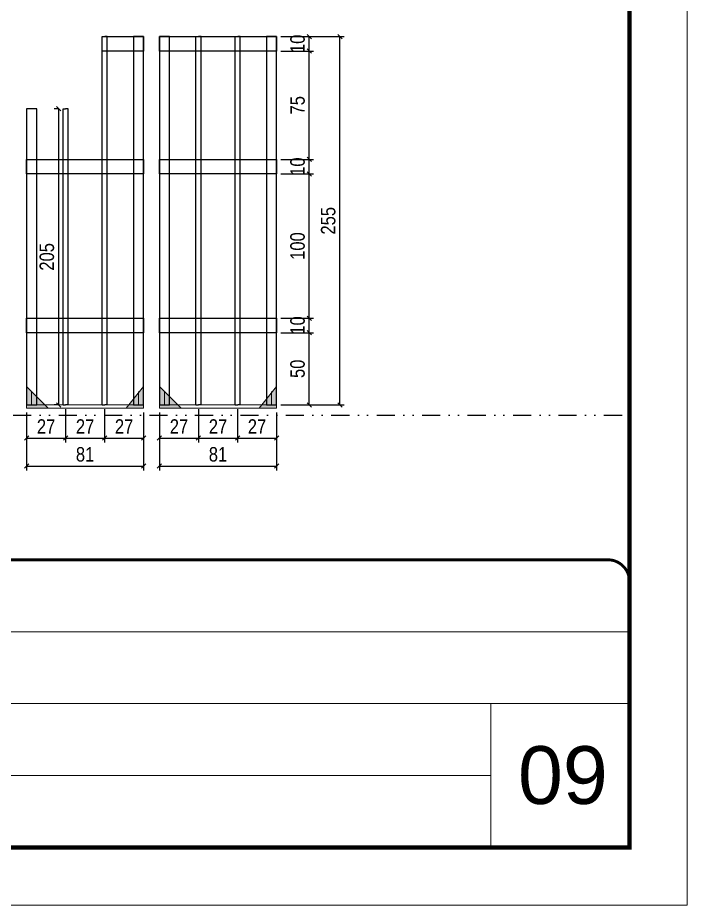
# Model space of a CAD drawing. Extents: x 14400 to 20667, y -21631 to 6985.
# Drawn here: x 15435 to 15898, y 3638 to 4252 of the extents above; entities that cross this region are included whole.
import ezdxf

# ---------------------------------------------------------------- set-up
doc = ezdxf.new("R2010")
doc.units = 0
for name, pattern in [('CONTINUO', [0]), ('DASHED', [0.75, 0.5, -0.25]), ('DIVIDE2', [0.625, 0.25, -0.125, 0, -0.125, 0, -0.125]), ('HIDDEN', [0.375, 0.25, -0.125])]:
    doc.linetypes.add(name, pattern=pattern)
for name, color, linetype, lineweight in [('CARIMBO', 255, 'Continuous', 9), ('Folhas', 255, 'Continuous', 9), ('Madeira', 126, 'Continuous', 18), ('Sarr 2.2x7', 40, 'Continuous', 9), ('SARRAFO DE PRESSAO', 251, 'DASHED', 9)]:
    doc.layers.add(name, color=color, linetype=linetype, lineweight=lineweight)
for name, color, linetype in [('COTA', 241, 'Continuous'), ('Nível', 160, 'Continuous'), ('SARR_2.2x10', 60, 'Continuous'), ('SARR_3.5x7', 81, 'Continuous'), ('SARR_7x7', 40, 'Continuous')]:
    doc.layers.add(name, color=color, linetype=linetype)
doc.styles.add('ARIAL', font='arial.ttf')
doc.styles.add('COTA TECNICA', font='techl___.ttf', dxfattribs={"height": 10})
doc.dimstyles.new('PAINEL', dxfattribs={"dimtxt": 10, "dimasz": 3, "dimexe": 3, "dimexo": 3, "dimgap": 3, "dimtad": 1, "dimdec": 1, "dimzin": 12, "dimdsep": 46, "dimtxsty": 'COTA TECNICA', "dimblk1": 'OBLIQUE', "dimblk2": 'OBLIQUE', "dimsah": 1, "dimcen": 0.9, "dimclrd": 4, "dimclre": 4, "dimclrt": 240, "dimadec": 1, "dimazin": 3, "dimtfac": 1, "dimtdec": 1, "dimtmove": 0, "dimatfit": 3, "dimfxl": 1, "dimtolj": 1, "dimtzin": 12, "dimarcsym": 0})

# ---------------------------------------------------------------- blocks, each defined once
blk = doc.blocks.new('9999999999')
at = {"color": 30, "linetype": 'CONTINUO'}
for p, q in [((98564.56, 34379.64), (99583.98, 34379.64)), ((98564.56, 34329.83), (99487.98, 34329.83)), ((99583.98, 34329.83), (99487.98, 34329.83)), ((99487.98, 34329.83), (99487.98, 34230.21)), ((98564.56, 34280.02), (99487.98, 34280.02))]:
    blk.add_line(p, q, dxfattribs=at)
at = {"color": 30, "linetype": 'CONTINUO', "const_width": 2}
blk.add_lwpolyline([(99583.98, 34230.21), (99583.98, 34414.45, 0.414214), (99568.98, 34429.45), (98228.98, 34429.45, 0.414214), (98213.98, 34414.45), (98213.98, 34245.21, 0.414214), (98228.98, 34230.21), (99583.98, 34230.21)], format="xyb", dxfattribs=at)
at = {"layer": 'Folhas'}
blk.add_lwpolyline([(98138.98, 34190.21), (99623.98, 34190.21), (99623.98, 35240.21), (98138.98, 35240.21)], close=True, dxfattribs=at)
at = {"layer": 'Folhas', "color": 30, "const_width": 3}
blk.add_lwpolyline([(98213.98, 34230.21), (99583.98, 34230.21), (99583.98, 35200.21), (98213.98, 35200.21)], close=True, dxfattribs=at)
blk = doc.blocks.new('_Oblique')
at = {"color": 0, "linetype": 'ByBlock', "lineweight": -2}
blk.add_line((-0.5, -0.5), (0.5, 0.5), dxfattribs=at)
blk = doc.blocks.new('*D766')
at = {"layer": 'COTA', "color": 4, "lineweight": -2, "transparency": 16777216}
for p, q in [((15533.19, 3978.86), (15533.19, 3958.04)), ((15560.19, 3981.06), (15560.19, 3958.04)), ((15533.19, 3961.04), (15560.19, 3961.04))]:
    blk.add_line(p, q, dxfattribs=at)
at = {"layer": 'Defpoints', "color": 0, "transparency": 16777216}
for p in [(15560.19, 3984.06), (15533.19, 3981.86), (15560.19, 3961.04)]:
    blk.add_point(p, dxfattribs=at)
at = {"layer": 'COTA', "color": 4, "lineweight": -2, "transparency": 16777216, "xscale": 3, "yscale": 3, "zscale": 3, "rotation": 180}
blk.add_blockref('_Oblique', (15533.19, 3961.04), dxfattribs=at)
at = {"layer": 'COTA', "color": 4, "lineweight": -2, "transparency": 16777216, "xscale": 3, "yscale": 3, "zscale": 3}
blk.add_blockref('_Oblique', (15560.19, 3961.04), dxfattribs=at)
at = {"layer": 'COTA', "color": 240, "transparency": 16777216, "insert": (15546.69, 3969.11), "char_height": 10, "attachment_point": 5, "style": 'COTA TECNICA'}
blk.add_mtext('\\A1;27', dxfattribs=at)
blk = doc.blocks.new('*D767')
at = {"layer": 'COTA', "color": 4, "lineweight": -2, "transparency": 16777216}
for p, q in [((15560.19, 3981.06), (15560.19, 3958.04)), ((15587.19, 3981.06), (15587.19, 3958.04)), ((15560.19, 3961.04), (15587.19, 3961.04))]:
    blk.add_line(p, q, dxfattribs=at)
at = {"layer": 'Defpoints', "color": 0, "transparency": 16777216}
for p in [(15560.19, 3984.06), (15587.19, 3984.06), (15587.19, 3961.04)]:
    blk.add_point(p, dxfattribs=at)
at = {"layer": 'COTA', "color": 4, "lineweight": -2, "transparency": 16777216, "xscale": 3, "yscale": 3, "zscale": 3, "rotation": 180}
blk.add_blockref('_Oblique', (15560.19, 3961.04), dxfattribs=at)
at = {"layer": 'COTA', "color": 4, "lineweight": -2, "transparency": 16777216, "xscale": 3, "yscale": 3, "zscale": 3}
blk.add_blockref('_Oblique', (15587.19, 3961.04), dxfattribs=at)
at = {"layer": 'COTA', "color": 240, "transparency": 16777216, "insert": (15573.69, 3969.11), "char_height": 10, "attachment_point": 5, "style": 'COTA TECNICA'}
blk.add_mtext('\\A1;27', dxfattribs=at)
blk = doc.blocks.new('*D768')
at = {"layer": 'COTA', "color": 4, "lineweight": -2, "transparency": 16777216}
for p, q in [((15587.19, 3981.06), (15587.19, 3958.04)), ((15614.19, 3978.86), (15614.19, 3958.04)), ((15587.19, 3961.04), (15614.19, 3961.04))]:
    blk.add_line(p, q, dxfattribs=at)
at = {"layer": 'Defpoints', "color": 0, "transparency": 16777216}
for p in [(15587.19, 3984.06), (15614.19, 3981.86), (15614.19, 3961.04)]:
    blk.add_point(p, dxfattribs=at)
at = {"layer": 'COTA', "color": 4, "lineweight": -2, "transparency": 16777216, "xscale": 3, "yscale": 3, "zscale": 3, "rotation": 180}
blk.add_blockref('_Oblique', (15587.19, 3961.04), dxfattribs=at)
at = {"layer": 'COTA', "color": 4, "lineweight": -2, "transparency": 16777216, "xscale": 3, "yscale": 3, "zscale": 3}
blk.add_blockref('_Oblique', (15614.19, 3961.04), dxfattribs=at)
at = {"layer": 'COTA', "color": 240, "transparency": 16777216, "insert": (15600.69, 3969.11), "char_height": 10, "attachment_point": 5, "style": 'COTA TECNICA'}
blk.add_mtext('\\A1;27', dxfattribs=at)
blk = doc.blocks.new('*D769')
at = {"layer": 'COTA', "color": 4, "lineweight": -2, "transparency": 16777216}
for p, q in [((15533.19, 3978.86), (15533.19, 3938.68)), ((15614.19, 3978.86), (15614.19, 3938.68)), ((15533.19, 3941.68), (15614.19, 3941.68))]:
    blk.add_line(p, q, dxfattribs=at)
at = {"layer": 'Defpoints', "color": 0, "transparency": 16777216}
for p in [(15533.19, 3981.86), (15614.19, 3981.86), (15614.19, 3941.68)]:
    blk.add_point(p, dxfattribs=at)
at = {"layer": 'COTA', "color": 4, "lineweight": -2, "transparency": 16777216, "xscale": 3, "yscale": 3, "zscale": 3, "rotation": 180}
blk.add_blockref('_Oblique', (15533.19, 3941.68), dxfattribs=at)
at = {"layer": 'COTA', "color": 4, "lineweight": -2, "transparency": 16777216, "xscale": 3, "yscale": 3, "zscale": 3}
blk.add_blockref('_Oblique', (15614.19, 3941.68), dxfattribs=at)
at = {"layer": 'COTA', "color": 240, "transparency": 16777216, "insert": (15573.69, 3949.78), "char_height": 10, "attachment_point": 5, "style": 'COTA TECNICA'}
blk.add_mtext('\\A1;81', dxfattribs=at)
blk = doc.blocks.new('*D770')
at = {"layer": 'COTA', "color": 4, "lineweight": -2, "transparency": 16777216}
for p, q in [((15617.19, 4034.06), (15639.88, 4034.06)), ((15636.88, 3984.06), (15636.88, 4034.06)), ((15617.19, 3984.06), (15639.88, 3984.06))]:
    blk.add_line(p, q, dxfattribs=at)
at = {"layer": 'Defpoints', "color": 0, "transparency": 16777216}
for p in [(15614.19, 4034.06), (15636.88, 4034.06), (15614.19, 3984.06)]:
    blk.add_point(p, dxfattribs=at)
at = {"layer": 'COTA', "color": 4, "lineweight": -2, "transparency": 16777216, "xscale": 3, "yscale": 3, "zscale": 3}
for p, rotation in [((15636.88, 4034.06), 90), ((15636.88, 3984.06), 270)]:
    blk.add_blockref('_Oblique', p, dxfattribs=dict(at, rotation=rotation))
at = {"layer": 'COTA', "color": 240, "transparency": 16777216, "insert": (15628.78, 4009.06), "char_height": 10, "attachment_point": 5, "rotation": 90, "style": 'COTA TECNICA'}
blk.add_mtext('\\A1;50', dxfattribs=at)
blk = doc.blocks.new('*D771')
at = {"layer": 'COTA', "color": 4, "lineweight": -2, "transparency": 16777216}
for p, q in [((15617.19, 4044.06), (15639.88, 4044.06)), ((15636.88, 4034.06), (15636.88, 4044.06)), ((15617.19, 4034.06), (15639.88, 4034.06))]:
    blk.add_line(p, q, dxfattribs=at)
at = {"layer": 'Defpoints', "color": 0, "transparency": 16777216}
for p in [(15614.19, 4044.06), (15636.88, 4044.06), (15614.19, 4034.06)]:
    blk.add_point(p, dxfattribs=at)
at = {"layer": 'COTA', "color": 4, "lineweight": -2, "transparency": 16777216, "xscale": 3, "yscale": 3, "zscale": 3}
for p, rotation in [((15636.88, 4044.06), 90), ((15636.88, 4034.06), 270)]:
    blk.add_blockref('_Oblique', p, dxfattribs=dict(at, rotation=rotation))
at = {"layer": 'COTA', "color": 240, "transparency": 16777216, "insert": (15628.78, 4039.06), "char_height": 10, "attachment_point": 5, "rotation": 90, "style": 'COTA TECNICA'}
blk.add_mtext('\\A1;10', dxfattribs=at)
blk = doc.blocks.new('*D772')
at = {"layer": 'COTA', "color": 4, "lineweight": -2, "transparency": 16777216}
for p, q in [((15617.19, 4144.06), (15639.88, 4144.06)), ((15636.88, 4044.06), (15636.88, 4144.06)), ((15617.19, 4044.06), (15639.88, 4044.06))]:
    blk.add_line(p, q, dxfattribs=at)
at = {"layer": 'Defpoints', "color": 0, "transparency": 16777216}
for p in [(15614.19, 4144.06), (15636.88, 4144.06), (15614.19, 4044.06)]:
    blk.add_point(p, dxfattribs=at)
at = {"layer": 'COTA', "color": 4, "lineweight": -2, "transparency": 16777216, "xscale": 3, "yscale": 3, "zscale": 3}
for p, rotation in [((15636.88, 4144.06), 90), ((15636.88, 4044.06), 270)]:
    blk.add_blockref('_Oblique', p, dxfattribs=dict(at, rotation=rotation))
at = {"layer": 'COTA', "color": 240, "transparency": 16777216, "insert": (15628.78, 4094.06), "char_height": 10, "attachment_point": 5, "rotation": 90, "style": 'COTA TECNICA'}
blk.add_mtext('\\A1;100', dxfattribs=at)
blk = doc.blocks.new('*D773')
at = {"layer": 'COTA', "color": 4, "lineweight": -2, "transparency": 16777216}
for p, q in [((15617.19, 4154.06), (15639.88, 4154.06)), ((15636.88, 4144.06), (15636.88, 4154.06)), ((15617.19, 4144.06), (15639.88, 4144.06))]:
    blk.add_line(p, q, dxfattribs=at)
at = {"layer": 'Defpoints', "color": 0, "transparency": 16777216}
for p in [(15614.19, 4154.06), (15636.88, 4154.06), (15614.19, 4144.06)]:
    blk.add_point(p, dxfattribs=at)
at = {"layer": 'COTA', "color": 4, "lineweight": -2, "transparency": 16777216, "xscale": 3, "yscale": 3, "zscale": 3}
for p, rotation in [((15636.88, 4154.06), 90), ((15636.88, 4144.06), 270)]:
    blk.add_blockref('_Oblique', p, dxfattribs=dict(at, rotation=rotation))
at = {"layer": 'COTA', "color": 240, "transparency": 16777216, "insert": (15628.78, 4149.06), "char_height": 10, "attachment_point": 5, "rotation": 90, "style": 'COTA TECNICA'}
blk.add_mtext('\\A1;10', dxfattribs=at)
blk = doc.blocks.new('*D774')
at = {"layer": 'COTA', "color": 4, "lineweight": -2, "transparency": 16777216}
for p, q in [((15441.19, 3978.86), (15441.19, 3958.04)), ((15468.19, 3981.06), (15468.19, 3958.04)), ((15441.19, 3961.04), (15468.19, 3961.04))]:
    blk.add_line(p, q, dxfattribs=at)
at = {"layer": 'Defpoints', "color": 0, "transparency": 16777216}
for p in [(15468.19, 3984.06), (15441.19, 3981.86), (15468.19, 3961.04)]:
    blk.add_point(p, dxfattribs=at)
at = {"layer": 'COTA', "color": 4, "lineweight": -2, "transparency": 16777216, "xscale": 3, "yscale": 3, "zscale": 3, "rotation": 180}
blk.add_blockref('_Oblique', (15441.19, 3961.04), dxfattribs=at)
at = {"layer": 'COTA', "color": 4, "lineweight": -2, "transparency": 16777216, "xscale": 3, "yscale": 3, "zscale": 3}
blk.add_blockref('_Oblique', (15468.19, 3961.04), dxfattribs=at)
at = {"layer": 'COTA', "color": 240, "transparency": 16777216, "insert": (15454.69, 3969.11), "char_height": 10, "attachment_point": 5, "style": 'COTA TECNICA'}
blk.add_mtext('\\A1;27', dxfattribs=at)
blk = doc.blocks.new('*D775')
at = {"layer": 'COTA', "color": 4, "lineweight": -2, "transparency": 16777216}
for p, q in [((15468.19, 3981.06), (15468.19, 3958.04)), ((15495.19, 3981.06), (15495.19, 3958.04)), ((15468.19, 3961.04), (15495.19, 3961.04))]:
    blk.add_line(p, q, dxfattribs=at)
at = {"layer": 'Defpoints', "color": 0, "transparency": 16777216}
for p in [(15468.19, 3984.06), (15495.19, 3984.06), (15495.19, 3961.04)]:
    blk.add_point(p, dxfattribs=at)
at = {"layer": 'COTA', "color": 4, "lineweight": -2, "transparency": 16777216, "xscale": 3, "yscale": 3, "zscale": 3, "rotation": 180}
blk.add_blockref('_Oblique', (15468.19, 3961.04), dxfattribs=at)
at = {"layer": 'COTA', "color": 4, "lineweight": -2, "transparency": 16777216, "xscale": 3, "yscale": 3, "zscale": 3}
blk.add_blockref('_Oblique', (15495.19, 3961.04), dxfattribs=at)
at = {"layer": 'COTA', "color": 240, "transparency": 16777216, "insert": (15481.69, 3969.11), "char_height": 10, "attachment_point": 5, "style": 'COTA TECNICA'}
blk.add_mtext('\\A1;27', dxfattribs=at)
blk = doc.blocks.new('*D776')
at = {"layer": 'COTA', "color": 4, "lineweight": -2, "transparency": 16777216}
for p, q in [((15495.19, 3981.06), (15495.19, 3958.04)), ((15522.19, 3978.86), (15522.19, 3958.04)), ((15495.19, 3961.04), (15522.19, 3961.04))]:
    blk.add_line(p, q, dxfattribs=at)
at = {"layer": 'Defpoints', "color": 0, "transparency": 16777216}
for p in [(15495.19, 3984.06), (15522.19, 3981.86), (15522.19, 3961.04)]:
    blk.add_point(p, dxfattribs=at)
at = {"layer": 'COTA', "color": 4, "lineweight": -2, "transparency": 16777216, "xscale": 3, "yscale": 3, "zscale": 3, "rotation": 180}
blk.add_blockref('_Oblique', (15495.19, 3961.04), dxfattribs=at)
at = {"layer": 'COTA', "color": 4, "lineweight": -2, "transparency": 16777216, "xscale": 3, "yscale": 3, "zscale": 3}
blk.add_blockref('_Oblique', (15522.19, 3961.04), dxfattribs=at)
at = {"layer": 'COTA', "color": 240, "transparency": 16777216, "insert": (15508.69, 3969.11), "char_height": 10, "attachment_point": 5, "style": 'COTA TECNICA'}
blk.add_mtext('\\A1;27', dxfattribs=at)
blk = doc.blocks.new('*D777')
at = {"layer": 'COTA', "color": 4, "lineweight": -2, "transparency": 16777216}
for p, q in [((15441.19, 3978.86), (15441.19, 3938.68)), ((15522.19, 3978.86), (15522.19, 3938.68)), ((15441.19, 3941.68), (15522.19, 3941.68))]:
    blk.add_line(p, q, dxfattribs=at)
at = {"layer": 'Defpoints', "color": 0, "transparency": 16777216}
for p in [(15441.19, 3981.86), (15522.19, 3981.86), (15522.19, 3941.68)]:
    blk.add_point(p, dxfattribs=at)
at = {"layer": 'COTA', "color": 4, "lineweight": -2, "transparency": 16777216, "xscale": 3, "yscale": 3, "zscale": 3, "rotation": 180}
blk.add_blockref('_Oblique', (15441.19, 3941.68), dxfattribs=at)
at = {"layer": 'COTA', "color": 4, "lineweight": -2, "transparency": 16777216, "xscale": 3, "yscale": 3, "zscale": 3}
blk.add_blockref('_Oblique', (15522.19, 3941.68), dxfattribs=at)
at = {"layer": 'COTA', "color": 240, "transparency": 16777216, "insert": (15481.69, 3949.78), "char_height": 10, "attachment_point": 5, "style": 'COTA TECNICA'}
blk.add_mtext('\\A1;81', dxfattribs=at)
blk = doc.blocks.new('*D778')
at = {"layer": 'COTA', "color": 4, "lineweight": -2, "transparency": 16777216}
for p, q in [((15617.19, 4239.1), (15661.1, 4239.1)), ((15658.1, 3984.06), (15658.1, 4239.1)), ((15617.19, 3984.06), (15661.1, 3984.06))]:
    blk.add_line(p, q, dxfattribs=at)
at = {"layer": 'Defpoints', "color": 0, "transparency": 16777216}
for p in [(15614.19, 4239.1), (15658.1, 4239.1), (15614.19, 3984.06)]:
    blk.add_point(p, dxfattribs=at)
at = {"layer": 'COTA', "color": 4, "lineweight": -2, "transparency": 16777216, "xscale": 3, "yscale": 3, "zscale": 3}
for p, rotation in [((15658.1, 4239.1), 90), ((15658.1, 3984.06), 270)]:
    blk.add_blockref('_Oblique', p, dxfattribs=dict(at, rotation=rotation))
at = {"layer": 'COTA', "color": 240, "transparency": 16777216, "insert": (15649.99, 4111.58), "char_height": 10, "attachment_point": 5, "rotation": 90, "style": 'COTA TECNICA'}
blk.add_mtext('\\A1;255', dxfattribs=at)
blk = doc.blocks.new('*D808')
at = {"layer": 'COTA', "color": 4, "lineweight": -2, "transparency": 16777216}
for p, q in [((15617.19, 4239.09), (15639.89, 4239.09)), ((15636.89, 4229.09), (15636.89, 4239.09)), ((15617.19, 4229.09), (15639.89, 4229.09))]:
    blk.add_line(p, q, dxfattribs=at)
at = {"layer": 'Defpoints', "color": 0, "transparency": 16777216}
for p in [(15614.19, 4239.09), (15636.89, 4239.09), (15614.19, 4229.09)]:
    blk.add_point(p, dxfattribs=at)
at = {"layer": 'COTA', "color": 4, "lineweight": -2, "transparency": 16777216, "xscale": 3, "yscale": 3, "zscale": 3}
for p, rotation in [((15636.89, 4239.09), 90), ((15636.89, 4229.09), 270)]:
    blk.add_blockref('_Oblique', p, dxfattribs=dict(at, rotation=rotation))
at = {"layer": 'COTA', "color": 240, "transparency": 16777216, "insert": (15628.78, 4234.09), "char_height": 10, "attachment_point": 5, "rotation": 90, "style": 'COTA TECNICA'}
blk.add_mtext('\\A1;10', dxfattribs=at)
blk = doc.blocks.new('*D811')
at = {"layer": 'COTA', "color": 4, "lineweight": -2, "transparency": 16777216}
for p, q in [((15617.19, 4229.09), (15639.89, 4229.09)), ((15636.89, 4154.06), (15636.89, 4229.09)), ((15617.19, 4154.06), (15639.89, 4154.06))]:
    blk.add_line(p, q, dxfattribs=at)
at = {"layer": 'Defpoints', "color": 0, "transparency": 16777216}
for p in [(15614.19, 4229.09), (15636.89, 4229.09), (15614.19, 4154.06)]:
    blk.add_point(p, dxfattribs=at)
at = {"layer": 'COTA', "color": 4, "lineweight": -2, "transparency": 16777216, "xscale": 3, "yscale": 3, "zscale": 3}
for p, rotation in [((15636.89, 4229.09), 90), ((15636.89, 4154.06), 270)]:
    blk.add_blockref('_Oblique', p, dxfattribs=dict(at, rotation=rotation))
at = {"layer": 'COTA', "color": 240, "transparency": 16777216, "insert": (15628.78, 4191.58), "char_height": 10, "attachment_point": 5, "rotation": 90, "style": 'COTA TECNICA'}
blk.add_mtext('\\A1;75', dxfattribs=at)
blk = doc.blocks.new('*D809')
at = {"layer": 'COTA', "color": 4, "lineweight": -2, "transparency": 16777216}
for p, q in [((15463.44, 4189.1), (15460.38, 4189.1)), ((15463.38, 4189.1), (15463.38, 3984.06)), ((15463.44, 3984.06), (15460.38, 3984.06))]:
    blk.add_line(p, q, dxfattribs=at)
at = {"layer": 'Defpoints', "color": 0, "transparency": 16777216}
for p in [(15466.44, 4189.1), (15463.38, 3984.06), (15466.44, 3984.06)]:
    blk.add_point(p, dxfattribs=at)
at = {"layer": 'COTA', "color": 4, "lineweight": -2, "transparency": 16777216, "xscale": 3, "yscale": 3, "zscale": 3}
for p, rotation in [((15463.38, 4189.1), 90), ((15463.38, 3984.06), 270)]:
    blk.add_blockref('_Oblique', p, dxfattribs=dict(at, rotation=rotation))
at = {"layer": 'COTA', "color": 240, "transparency": 16777216, "insert": (15455.27, 4086.58), "char_height": 10, "attachment_point": 5, "rotation": 90, "style": 'COTA TECNICA'}
blk.add_mtext('\\A1;205', dxfattribs=at)

msp = doc.modelspace()

# ---------------------------------------------------------------- hatches: boundary and pattern name
at = {"layer": 'Madeira'}
h = msp.add_hatch(color=252, dxfattribs=at)
h.dxf.hatch_style = 2
h.paths.add_polyline_path([(15441.19, 3996.86), (15441.19, 3981.86), (15456.19, 3981.86)])
h = msp.add_hatch(color=252, dxfattribs=at)
h.dxf.hatch_style = 2
h.paths.add_polyline_path([(15522.19, 3996.86), (15522.19, 3981.86), (15510.19, 3981.86)])
h = msp.add_hatch(color=252, dxfattribs=at)
h.dxf.hatch_style = 2
h.paths.add_polyline_path([(15533.19, 3996.86), (15533.19, 3981.86), (15548.19, 3981.86)])
h = msp.add_hatch(color=252, dxfattribs=at)
h.dxf.hatch_style = 2
h.paths.add_polyline_path([(15614.19, 3996.86), (15614.19, 3981.86), (15602.19, 3981.86)])

# ---------------------------------------------------------------- linework, layer by layer
at = {"layer": 'Madeira', "color": 250, "linetype": 'HIDDEN'}
for p, q in [((15444.69, 3993.36), (15444.69, 3984.06)), ((15518.69, 3993.36), (15518.69, 3984.06)), ((15536.69, 3993.36), (15536.69, 3984.06)), ((15610.69, 3993.36), (15610.69, 3984.06)), ((15451.02, 3984.06), (15441.19, 3984.06)), ((15451.02, 3984.06), (15441.19, 3984.06)), ((15512.35, 3984.06), (15522.19, 3984.06)), ((15512.35, 3984.06), (15522.19, 3984.06)), ((15543.02, 3984.06), (15533.19, 3984.06)), ((15543.02, 3984.06), (15533.19, 3984.06)), ((15604.35, 3984.06), (15614.19, 3984.06)), ((15604.35, 3984.06), (15614.19, 3984.06))]:
    msp.add_line(p, q, dxfattribs=at)
at = {"layer": 'Madeira', "color": 1, "linetype": 'HIDDEN'}
for p, q in [((15444.69, 3993.36), (15444.69, 3984.06)), ((15448.19, 3989.86), (15448.19, 3984.06)), ((15518.69, 3993.36), (15518.69, 3984.06)), ((15536.69, 3993.36), (15536.69, 3984.06)), ((15540.19, 3989.86), (15540.19, 3984.06)), ((15610.69, 3993.36), (15610.69, 3984.06)), ((15456.99, 3984.06), (15441.19, 3984.06)), ((15498.39, 3984.06), (15522.19, 3984.06)), ((15548.99, 3984.06), (15533.19, 3984.06)), ((15590.39, 3984.06), (15614.19, 3984.06))]:
    msp.add_line(p, q, dxfattribs=at)
at = {"layer": 'Madeira', "color": 250}
for p, q in [((15441.19, 3984.06), (15441.19, 3981.86)), ((15441.19, 3984.06), (15441.19, 3981.86)), ((15441.19, 3984.06), (15441.19, 3981.86)), ((15533.19, 3984.06), (15533.19, 3981.86)), ((15533.19, 3984.06), (15533.19, 3981.86)), ((15533.19, 3984.06), (15533.19, 3981.86))]:
    msp.add_line(p, q, dxfattribs=at)
at = {"layer": 'Madeira', "color": 0}
for points in [[(15441.19, 3996.86), (15441.19, 3981.86), (15456.19, 3981.86), (15441.19, 3996.86)], [(15522.19, 3996.86), (15522.19, 3981.86), (15510.19, 3981.86), (15522.19, 3996.86)], [(15533.19, 3996.86), (15533.19, 3981.86), (15548.19, 3981.86), (15533.19, 3996.86)], [(15614.19, 3996.86), (15614.19, 3981.86), (15602.19, 3981.86), (15614.19, 3996.86)]]:
    msp.add_lwpolyline(points, dxfattribs=at)
at = {"layer": 'Nível', "color": 4, "linetype": 'DIVIDE2', "ltscale": 50}
msp.add_line((14488.47, 3976.86), (15858.47, 3976.86), dxfattribs=at)
at = {"layer": 'Sarr 2.2x7'}
for p, q in [((15441.19, 3984.06), (15441.19, 3981.86)), ((15522.19, 3981.86), (15522.19, 3984.06)), ((15533.19, 3984.06), (15533.19, 3981.86)), ((15614.19, 3981.86), (15614.19, 3984.06))]:
    msp.add_line(p, q, dxfattribs=at)
for points in [[(15522.19, 3984.06), (15441.19, 3984.06), (15441.19, 3981.86), (15522.19, 3981.86)], [(15614.19, 3984.06), (15533.19, 3984.06), (15533.19, 3981.86), (15614.19, 3981.86)]]:
    msp.add_lwpolyline(points, close=True, dxfattribs=at)
at = {"layer": 'SARR_2.2x10'}
for points in [[(15493.57, 4239.09), (15522.19, 4239.09), (15522.19, 4229.09), (15493.57, 4229.09)], [(15533.19, 4239.09), (15614.19, 4239.09), (15614.19, 4229.09), (15533.19, 4229.09)], [(15441.19, 4154.06), (15522.19, 4154.06), (15522.19, 4144.06), (15441.19, 4144.06)], [(15533.19, 4154.06), (15614.19, 4154.06), (15614.19, 4144.06), (15533.19, 4144.06)], [(15441.19, 4044.06), (15522.19, 4044.06), (15522.19, 4034.06), (15441.19, 4034.06)], [(15533.19, 4044.06), (15614.19, 4044.06), (15614.19, 4034.06), (15533.19, 4034.06)]]:
    msp.add_lwpolyline(points, close=True, dxfattribs=at)
at = {"layer": 'SARR_3.5x7'}
for p, q in [((15493.56, 3984.06), (15493.57, 4239.1)), ((15493.57, 4239.1), (15495.32, 4239.1)), ((15497.07, 4239.1), (15495.32, 4239.1)), ((15497.06, 3984.06), (15497.07, 4239.1)), ((15558.44, 3984.06), (15558.44, 4239.09)), ((15558.44, 4239.09), (15560.19, 4239.09)), ((15561.94, 4239.09), (15560.19, 4239.09)), ((15561.94, 3984.06), (15561.94, 4239.09)), ((15585.56, 3984.06), (15585.57, 4239.09)), ((15585.57, 4239.09), (15587.32, 4239.09)), ((15589.07, 4239.09), (15587.32, 4239.09)), ((15589.06, 3984.06), (15589.07, 4239.09)), ((15466.44, 3984.06), (15466.44, 4189.1)), ((15466.44, 4189.1), (15468.19, 4189.1)), ((15469.94, 4189.1), (15468.19, 4189.1)), ((15469.94, 3984.06), (15469.94, 4189.1)), ((15466.44, 3984.06), (15468.19, 3984.06)), ((15469.94, 3984.06), (15468.19, 3984.06)), ((15493.56, 3984.06), (15495.31, 3984.06)), ((15497.06, 3984.06), (15495.31, 3984.06)), ((15558.44, 3984.06), (15560.19, 3984.06)), ((15561.94, 3984.06), (15560.19, 3984.06)), ((15585.56, 3984.06), (15587.31, 3984.06)), ((15589.06, 3984.06), (15587.31, 3984.06))]:
    msp.add_line(p, q, dxfattribs=at)
at = {"layer": 'SARR_7x7'}
for points in [[(15515.19, 3984.06), (15522.19, 3984.06), (15522.19, 4239.1), (15515.19, 4239.1)], [(15533.19, 3984.06), (15540.19, 3984.06), (15540.19, 4239.09), (15533.19, 4239.09)], [(15607.19, 3984.06), (15614.19, 3984.06), (15614.19, 4239.09), (15607.19, 4239.09)], [(15441.19, 3984.06), (15448.19, 3984.06), (15448.19, 4189.1), (15441.19, 4189.1)]]:
    msp.add_lwpolyline(points, close=True, dxfattribs=at)

# ---------------------------------------------------------------- block references
at = {"layer": 'SARRAFO DE PRESSAO', "color": 6, "linetype": 'ByBlock'}
msp.add_blockref('9999999999', (-83725.51, -30552.63), dxfattribs=at)

# ---------------------------------------------------------------- texts
at = {"layer": 'CARIMBO', "style": 'ARIAL'}
msp.add_text('09', height=40, dxfattribs=at).set_placement((15781.33, 3707.72))

# ---------------------------------------------------------------- dimensions: what is measured, and where the dimension line sits
at = {"layer": 'COTA'}
for base, p1, p2, picture, middle in [((15636.89, 4239.09), (15614.19, 4229.09), (15614.19, 4239.09), '*D808', (15636.89, 4234.09)), ((15636.88, 4154.06), (15614.19, 4144.06), (15614.19, 4154.06), '*D773', (15636.88, 4149.06)), ((15636.88, 4044.06), (15614.19, 4034.06), (15614.19, 4044.06), '*D771', (15636.88, 4039.06))]:
    dim = msp.add_linear_dim(base=base, p1=p1, p2=p2, angle=90, dimstyle='PAINEL', override={"dimtmove": 1}, dxfattribs=at)
    dim.commit()
    dim.dimension.update_dxf_attribs({"geometry": picture, "text_midpoint": middle, "dimtype": 160})
for base, p1, p2, picture, middle in [((15658.1, 4239.09), (15614.19, 3984.06), (15614.19, 4239.09), '*D778', (15649.99, 4111.58)), ((15636.88, 4144.06), (15614.19, 4044.06), (15614.19, 4144.06), '*D772', (15628.78, 4094.06)), ((15636.88, 4034.06), (15614.19, 3984.06), (15614.19, 4034.06), '*D770', (15628.78, 4009.06))]:
    dim = msp.add_linear_dim(base=base, p1=p1, p2=p2, angle=90, dimstyle='PAINEL', override={"dimtmove": 1}, dxfattribs=at)
    dim.commit()
    dim.dimension.update_dxf_attribs({"geometry": picture, "text_midpoint": middle})
for base, p1, p2, picture, middle in [((15636.89, 4229.09), (15614.19, 4154.06), (15614.19, 4229.09), '*D811', (15628.78, 4191.58)), ((15463.38, 3984.06), (15466.44, 4189.1), (15466.44, 3984.06), '*D809', (15455.27, 4086.58))]:
    dim = msp.add_linear_dim(base=base, p1=p1, p2=p2, angle=90, dimstyle='PAINEL', dxfattribs=at)
    dim.commit()
    dim.dimension.update_dxf_attribs({"geometry": picture, "text_midpoint": middle})
for base, p1, p2, picture, middle in [((15468.19, 3961.04), (15441.19, 3981.86), (15468.19, 3984.06), '*D774', (15454.69, 3969.11)), ((15495.19, 3961.04), (15468.19, 3984.06), (15495.19, 3984.06), '*D775', (15481.69, 3969.11)), ((15522.19, 3961.04), (15495.19, 3984.06), (15522.19, 3981.86), '*D776', (15508.69, 3969.11)), ((15560.19, 3961.04), (15533.19, 3981.86), (15560.19, 3984.06), '*D766', (15546.69, 3969.11)), ((15587.19, 3961.04), (15560.19, 3984.06), (15587.19, 3984.06), '*D767', (15573.69, 3969.11)), ((15614.19, 3961.04), (15587.19, 3984.06), (15614.19, 3981.86), '*D768', (15600.69, 3969.11)), ((15522.19, 3941.68), (15441.19, 3981.86), (15522.19, 3981.86), '*D777', (15481.69, 3949.78)), ((15614.19, 3941.68), (15533.19, 3981.86), (15614.19, 3981.86), '*D769', (15573.69, 3949.78))]:
    dim = msp.add_linear_dim(base=base, p1=p1, p2=p2, dimstyle='PAINEL', override={"dimtmove": 1}, dxfattribs=at)
    dim.commit()
    dim.dimension.update_dxf_attribs({"geometry": picture, "text_midpoint": middle})

doc.saveas('drawing.dxf')
